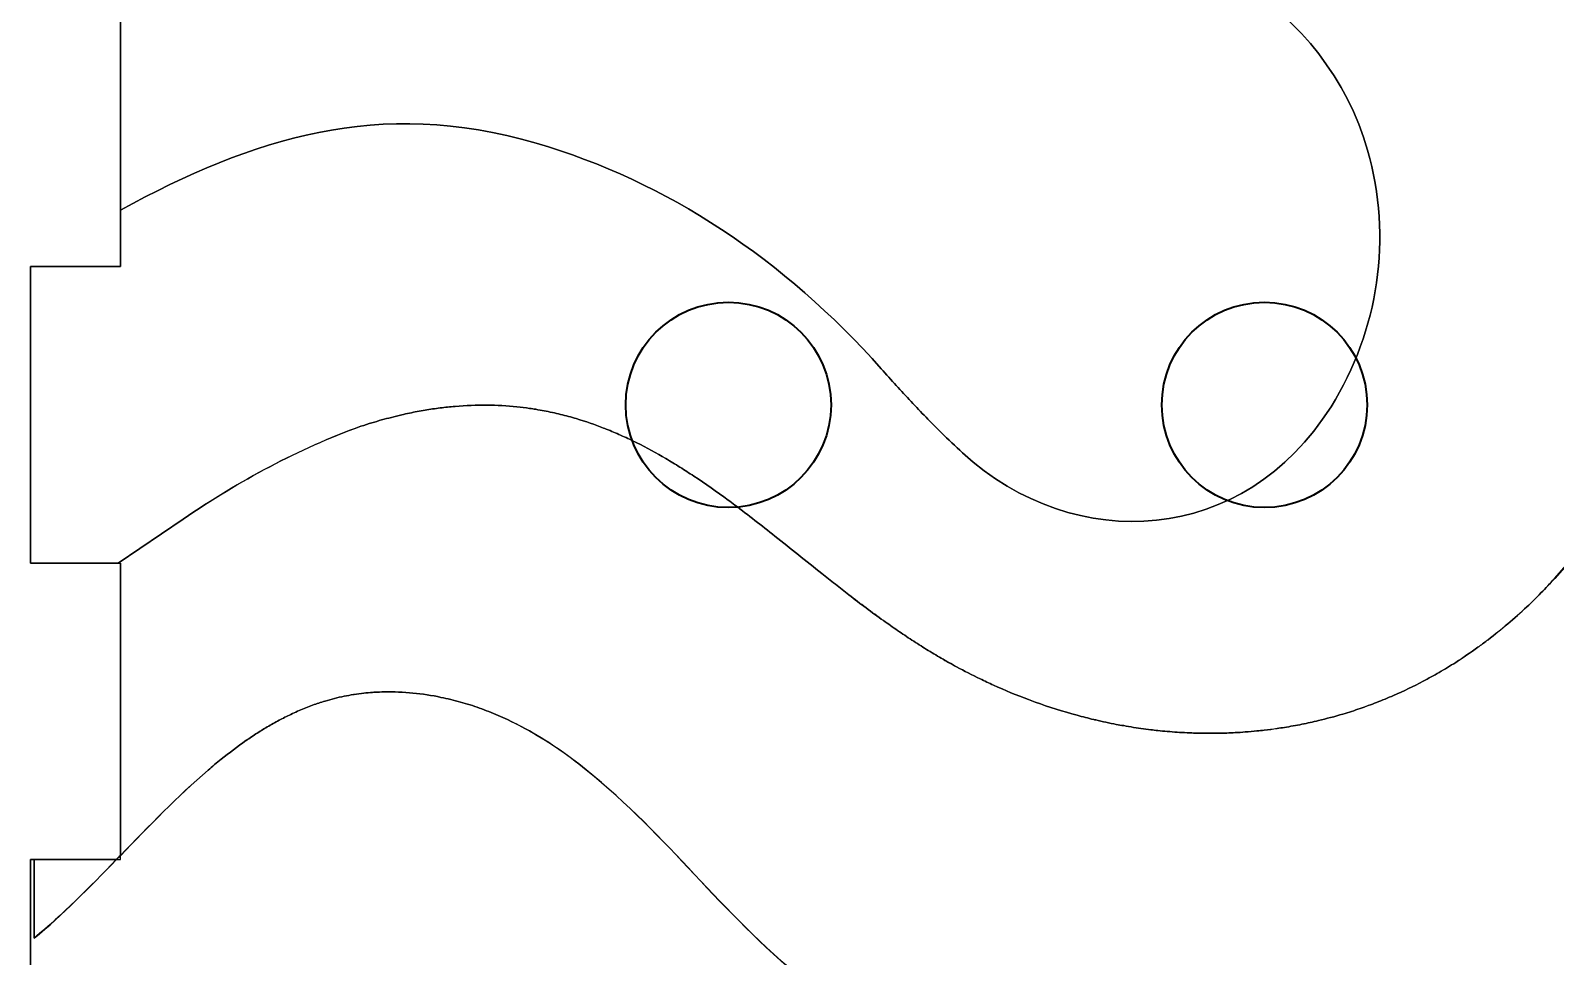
# Model space of a CAD drawing. Header units: millimetres. Extents: x 14 to 1319, y 14 to 743.
# Drawn here: x 670.7 to 911.3, y 180.7 to 326.9 of the extents above; entities that cross this region are included whole.
import ezdxf

# ---------------------------------------------------------------- set-up
doc = ezdxf.new("R2010")
doc.units = ezdxf.units.MM
doc.layers.add('Layer 1', color=7, linetype='Continuous')

msp = doc.modelspace()

# ---------------------------------------------------------------- linework, layer by layer
at = {"layer": 'Layer 1', "color": 1, "lineweight": 25, "true_color": 0xff0000}
for p, q in [((684.86, 289.58), (684.86, 336.38)), ((670.68, 289.58), (684.86, 289.58)), ((670.68, 242.78), (670.68, 289.58)), ((684.86, 242.78), (670.68, 242.78)), ((684.86, 195.98), (684.86, 242.78)), ((670.68, 195.98), (684.86, 195.98)), ((670.68, 149.17), (670.68, 195.98))]:
    msp.add_line(p, q, dxfattribs=at)
at = {"layer": 'Layer 1', "color": 250, "lineweight": 35, "true_color": 0x231f20}
for centre in [(780.82, 267.76), (865.42, 267.76), (865.42, 267.76)]:
    msp.add_circle(centre, 16.2, dxfattribs=at)
at = {"layer": 'Layer 1'}
for points, knots in [([(963.95, 426.47), (963.5, 426.05), (963.05, 425.61), (962.6, 425.16), (943.95, 406.46), (936.8, 377.36), (944.2, 349.94), (955.45, 308.27), (979.88, 305.16), (998.25, 280.31), (1006.37, 269.33), (1010.46, 256.15), (1009.88, 241.48), (1008.63, 209.9), (989.77, 176.72), (970.69, 155.5), (949.33, 131.75), (919.46, 113.97), (903.58, 84.45), (895.83, 70.03), (892.69, 53.22), (895.3, 36.41), (895.73, 33.63), (896.35, 30.95), (897.1, 28.35)], [201, 201, 201, 201, 202, 202, 202, 203, 203, 203, 204, 204, 204, 205, 205, 205, 206, 206, 206, 207, 207, 207, 208, 208, 208, 209, 209, 209, 209]), ([(897.12, 28.35), (896.37, 30.95), (895.75, 33.63), (895.32, 36.41), (892.72, 53.22), (895.86, 70.03), (903.61, 84.45), (919.49, 113.97), (949.36, 131.75), (970.71, 155.5), (989.79, 176.72), (1008.66, 209.9), (1009.91, 241.48), (1010.49, 256.15), (1006.4, 269.33), (998.28, 280.31), (979.91, 305.16), (955.47, 308.27), (944.23, 349.94), (936.83, 377.35), (943.98, 406.45), (962.62, 425.16), (963.06, 425.61), (963.51, 426.04), (963.95, 426.47)], [448, 448, 448, 448, 449, 449, 449, 450, 450, 450, 451, 451, 451, 452, 452, 452, 453, 453, 453, 454, 454, 454, 455, 455, 455, 456, 456, 456, 456]), ([(831.03, 339.51), (851.73, 345.23), (875.28, 330.4), (881.69, 307.96), (885.62, 294.18), (883.44, 279.48), (875.92, 267.47), (862.28, 245.68), (835.54, 243.91), (817.77, 260.21), (816.62, 261.27), (815.51, 262.32), (814.42, 263.38), (812.8, 264.99), (811.22, 266.61), (809.65, 268.28), (808.87, 269.12), (808.09, 269.97), (807.3, 270.83)], [178, 178, 178, 178, 179, 179, 179, 180, 180, 180, 181, 181, 181, 182, 182, 182, 183, 183, 183, 184, 184, 184, 184]), ([(910.14, 239.2), (910.49, 239.59), (910.85, 239.97), (911.2, 240.36), (927.88, 258.74), (932.82, 286.12), (923.66, 310.67), (918.11, 325.55), (908.9, 337.86), (897.06, 346.49)], [284, 284, 284, 284, 285, 285, 285, 286, 286, 286, 287, 287, 287, 287]), ([(897.09, 346.49), (908.93, 337.85), (918.14, 325.55), (923.69, 310.67), (932.85, 286.12), (927.91, 258.74), (911.22, 240.36)], [46, 46, 46, 46, 47, 47, 47, 48, 48, 48, 48]), ([(804.93, 273.47), (789.66, 290.68), (771.14, 303.05), (750.48, 309.07), (725.54, 316.34), (705.82, 309.85), (684.86, 298.52)], [185, 185, 185, 185, 186, 186, 186, 187, 187, 187, 187]), ([(684.86, 298.52), (705.82, 309.85), (725.54, 316.34), (750.48, 309.07), (771.14, 303.05), (789.66, 290.68), (804.93, 273.47)], [111, 111, 111, 111, 112, 112, 112, 113, 113, 113, 113]), ([(807.3, 270.83), (808.09, 269.97), (808.87, 269.12), (809.65, 268.28), (811.22, 266.61), (812.8, 264.99), (814.42, 263.38), (815.51, 262.32), (816.62, 261.27), (817.77, 260.21), (835.54, 243.91), (862.28, 245.68), (875.92, 267.47), (883.44, 279.48), (885.62, 294.18), (881.69, 307.96)], [114, 114, 114, 114, 115, 115, 115, 116, 116, 116, 117, 117, 117, 118, 118, 118, 119, 119, 119, 119]), ([(731.71, 266.71), (732.13, 266.78), (732.54, 266.86), (732.95, 266.93), (733.75, 267.06), (734.55, 267.18), (735.33, 267.28)], [199, 199, 199, 199, 200, 200, 200, 201, 201, 201, 201]), ([(735.33, 267.28), (734.55, 267.18), (733.75, 267.06), (732.95, 266.93), (732.54, 266.86), (732.13, 266.78), (731.71, 266.71)], [132, 132, 132, 132, 133, 133, 133, 134, 134, 134, 134]), ([(737.69, 267.53), (741.09, 267.82), (744.33, 267.78), (747.43, 267.46), (748.11, 267.39), (748.78, 267.31), (749.44, 267.21), (749.77, 267.16), (750.1, 267.11), (750.43, 267.06)], [204, 204, 204, 204, 205, 205, 205, 206, 206, 206, 207, 207, 207, 207]), ([(750.43, 267.06), (750.1, 267.11), (749.77, 267.16), (749.44, 267.21), (748.78, 267.31), (748.11, 267.39), (747.43, 267.46), (744.33, 267.78), (741.09, 267.82), (737.69, 267.53)], [126, 126, 126, 126, 127, 127, 127, 128, 128, 128, 129, 129, 129, 129]), ([(731.71, 266.71), (730.9, 266.55), (730.09, 266.38), (729.26, 266.19), (728.72, 266.07), (728.18, 265.94), (727.63, 265.79), (727.12, 265.66), (726.61, 265.52), (726.09, 265.38)], [134, 134, 134, 134, 135, 135, 135, 136, 136, 136, 137, 137, 137, 137]), ([(726.09, 265.38), (726.61, 265.52), (727.12, 265.66), (727.63, 265.79), (728.18, 265.94), (728.72, 266.07), (729.26, 266.19)], [196, 196, 196, 196, 197, 197, 197, 198, 198, 198, 198]), ([(753.04, 266.56), (753.47, 266.46), (753.89, 266.37), (754.32, 266.26), (755.16, 266.05), (755.99, 265.83), (756.82, 265.59), (758.28, 265.15), (759.72, 264.65), (761.13, 264.1), (761.38, 264), (761.63, 263.9), (761.87, 263.8)], [209, 209, 209, 209, 210, 210, 210, 211, 211, 211, 212, 212, 212, 213, 213, 213, 213]), ([(761.87, 263.8), (761.63, 263.9), (761.38, 264), (761.13, 264.1), (759.72, 264.65), (758.28, 265.15), (756.82, 265.59), (755.99, 265.83), (755.16, 266.05), (754.32, 266.26), (753.89, 266.37), (753.47, 266.46), (753.04, 266.56)], [120, 120, 120, 120, 121, 121, 121, 122, 122, 122, 123, 123, 123, 124, 124, 124, 124]), ([(761.87, 263.8), (762.23, 263.66), (762.59, 263.51), (762.96, 263.35), (763.33, 263.19), (763.71, 263.02), (764.09, 262.85)], [213, 213, 213, 213, 214, 214, 214, 215, 215, 215, 215]), ([(764.09, 262.85), (763.71, 263.02), (763.33, 263.19), (762.96, 263.35), (762.59, 263.51), (762.23, 263.66), (761.87, 263.8)], [118, 118, 118, 118, 119, 119, 119, 120, 120, 120, 120]), ([(764.09, 262.85), (764.85, 262.51), (765.61, 262.15), (766.36, 261.78), (767.92, 261), (769.45, 260.17), (770.95, 259.28), (771.7, 258.85), (772.43, 258.4), (773.16, 257.94)], [215, 215, 215, 215, 216, 216, 216, 217, 217, 217, 218, 218, 218, 218]), ([(773.16, 257.94), (772.43, 258.4), (771.7, 258.85), (770.95, 259.28), (769.45, 260.17), (767.92, 261), (766.36, 261.78), (765.61, 262.15), (764.85, 262.51), (764.09, 262.85)], [115, 115, 115, 115, 116, 116, 116, 117, 117, 117, 118, 118, 118, 118]), ([(773.18, 257.93), (773.91, 257.47), (774.63, 257.01), (775.35, 256.53), (777.18, 255.33), (778.98, 254.06), (780.76, 252.74), (781.12, 252.48), (781.47, 252.22), (781.83, 251.95), (783.96, 250.36), (786.07, 248.72), (788.17, 247.04), (790.63, 245.09), (793.09, 243.1), (795.57, 241.13)], [219, 219, 219, 219, 220, 220, 220, 221, 221, 221, 222, 222, 222, 223, 223, 223, 224, 224, 224, 224]), ([(795.57, 241.13), (793.09, 243.1), (790.63, 245.09), (788.17, 247.04), (786.07, 248.72), (783.96, 250.36), (781.83, 251.95), (781.47, 252.22), (781.12, 252.48), (780.76, 252.74), (778.98, 254.06), (777.18, 255.33), (775.35, 256.53), (774.63, 257.01), (773.91, 257.47), (773.18, 257.93)], [109, 109, 109, 109, 110, 110, 110, 111, 111, 111, 112, 112, 112, 113, 113, 113, 114, 114, 114, 114]), ([(807.53, 232.15), (806.78, 232.67), (806.04, 233.19), (805.3, 233.71), (803.45, 235.03), (801.64, 236.39), (799.84, 237.78), (799.48, 238.05), (799.13, 238.33), (798.77, 238.61)], [104, 104, 104, 104, 105, 105, 105, 106, 106, 106, 107, 107, 107, 107]), ([(911.22, 240.36), (910.86, 239.97), (910.5, 239.58), (910.14, 239.2), (909.79, 238.82), (909.43, 238.45), (909.06, 238.08), (908.33, 237.33), (907.59, 236.6), (906.83, 235.9), (905.84, 234.96), (904.84, 234.06), (903.82, 233.19)], [48, 48, 48, 48, 49, 49, 49, 50, 50, 50, 51, 51, 51, 52, 52, 52, 52]), ([(903.82, 233.19), (904.84, 234.07), (905.84, 234.97), (906.83, 235.9), (907.59, 236.6), (908.33, 237.33), (909.06, 238.08), (909.43, 238.45), (909.79, 238.82), (910.14, 239.2)], [281, 281, 281, 281, 282, 282, 282, 283, 283, 283, 284, 284, 284, 284]), ([(799.84, 237.78), (801.63, 236.38), (803.45, 235.02), (805.3, 233.71), (806.04, 233.19), (806.78, 232.67), (807.53, 232.15)], [227, 227, 227, 227, 228, 228, 228, 229, 229, 229, 229]), ([(807.53, 232.15), (807.9, 231.9), (808.28, 231.64), (808.65, 231.39), (809.4, 230.87), (810.16, 230.38), (810.93, 229.9), (811.69, 229.41), (812.47, 228.93), (813.24, 228.47), (813.63, 228.23), (814.02, 228), (814.42, 227.78)], [229, 229, 229, 229, 230, 230, 230, 231, 231, 231, 232, 232, 232, 233, 233, 233, 233]), ([(814.42, 227.78), (814.02, 228), (813.63, 228.23), (813.24, 228.47), (812.47, 228.93), (811.69, 229.41), (810.93, 229.9), (810.16, 230.38), (809.4, 230.87), (808.65, 231.39), (808.28, 231.64), (807.9, 231.9), (807.53, 232.15)], [100, 100, 100, 100, 101, 101, 101, 102, 102, 102, 103, 103, 103, 104, 104, 104, 104]), ([(899.29, 229.63), (899.77, 229.98), (900.24, 230.33), (900.71, 230.69), (901.76, 231.49), (902.79, 232.33), (903.81, 233.19)], [278, 278, 278, 278, 279, 279, 279, 280, 280, 280, 280]), ([(903.81, 233.19), (902.79, 232.32), (901.76, 231.49), (900.71, 230.69), (900.24, 230.33), (899.77, 229.98), (899.29, 229.63)], [53, 53, 53, 53, 54, 54, 54, 55, 55, 55, 55]), ([(892.99, 225.54), (893.87, 226.04), (894.74, 226.57), (895.61, 227.12), (896.78, 227.88), (897.95, 228.68), (899.1, 229.5)], [275, 275, 275, 275, 276, 276, 276, 277, 277, 277, 277]), ([(899.1, 229.5), (897.95, 228.67), (896.79, 227.88), (895.61, 227.12), (894.74, 226.57), (893.87, 226.04), (892.99, 225.54)], [56, 56, 56, 56, 57, 57, 57, 58, 58, 58, 58]), ([(814.42, 227.78), (814.8, 227.54), (815.19, 227.32), (815.58, 227.1), (815.99, 226.87), (816.4, 226.65), (816.81, 226.43)], [233, 233, 233, 233, 234, 234, 234, 235, 235, 235, 235]), ([(820.54, 224.52), (821.25, 224.18), (821.95, 223.85), (822.66, 223.53), (824.48, 222.7), (826.32, 221.94), (828.18, 221.24)], [238, 238, 238, 238, 239, 239, 239, 240, 240, 240, 240]), ([(828.18, 221.24), (826.32, 221.94), (824.48, 222.7), (822.66, 223.53), (821.95, 223.85), (821.25, 224.18), (820.54, 224.52)], [93, 93, 93, 93, 94, 94, 94, 95, 95, 95, 95]), ([(885.78, 221.89), (887.37, 222.58), (888.93, 223.33), (890.48, 224.15), (890.9, 224.37), (891.32, 224.6), (891.74, 224.83)], [272, 272, 272, 272, 273, 273, 273, 274, 274, 274, 274]), ([(717.16, 221.01), (718.15, 221.3), (719.15, 221.56), (720.17, 221.77), (720.67, 221.87), (721.17, 221.96), (721.68, 222.04)], [160, 160, 160, 160, 161, 161, 161, 162, 162, 162, 162]), ([(721.68, 222.04), (721.17, 221.96), (720.67, 221.87), (720.17, 221.77), (719.15, 221.57), (718.15, 221.31), (717.16, 221.01)], [58, 58, 58, 58, 59, 59, 59, 60, 60, 60, 60]), ([(724.66, 222.38), (724.79, 222.39), (724.92, 222.4), (725.06, 222.41), (725.53, 222.44), (726.02, 222.45), (726.5, 222.46)], [165, 165, 165, 165, 166, 166, 166, 167, 167, 167, 167]), ([(726.5, 222.46), (726.02, 222.45), (725.53, 222.44), (725.06, 222.41), (724.92, 222.4), (724.79, 222.39), (724.66, 222.38)], [53, 53, 53, 53, 54, 54, 54, 55, 55, 55, 55]), ([(726.5, 222.46), (729.55, 222.5), (732.54, 222.21), (735.46, 221.6), (735.97, 221.5), (736.49, 221.39), (737, 221.26)], [167, 167, 167, 167, 168, 168, 168, 169, 169, 169, 169]), ([(737, 221.26), (736.49, 221.38), (735.98, 221.49), (735.46, 221.6), (732.54, 222.21), (729.55, 222.5), (726.5, 222.46)], [51, 51, 51, 51, 52, 52, 52, 53, 53, 53, 53]), ([(706.47, 215.96), (707.07, 216.34), (707.67, 216.72), (708.28, 217.07), (708.89, 217.43), (709.51, 217.77), (710.13, 218.1), (710.75, 218.42), (711.38, 218.73), (712.01, 219.03), (712.71, 219.36), (713.42, 219.67), (714.13, 219.95)], [153, 153, 153, 153, 154, 154, 154, 155, 155, 155, 156, 156, 156, 157, 157, 157, 157]), ([(714.13, 219.95), (713.42, 219.67), (712.71, 219.36), (712.01, 219.03), (711.38, 218.73), (710.75, 218.42), (710.13, 218.1), (709.51, 217.77), (708.89, 217.43), (708.28, 217.07), (707.67, 216.72), (707.07, 216.34), (706.47, 215.96)], [63, 63, 63, 63, 64, 64, 64, 65, 65, 65, 66, 66, 66, 67, 67, 67, 67]), ([(714.13, 219.95), (714.49, 220.09), (714.85, 220.23), (715.21, 220.36), (715.85, 220.59), (716.49, 220.8), (717.14, 221.01)], [157, 157, 157, 157, 158, 158, 158, 159, 159, 159, 159]), ([(717.14, 221.01), (716.49, 220.8), (715.85, 220.59), (715.21, 220.36), (714.85, 220.23), (714.49, 220.09), (714.13, 219.95)], [61, 61, 61, 61, 62, 62, 62, 63, 63, 63, 63]), ([(737.01, 221.26), (738.03, 221.01), (739.04, 220.73), (740.04, 220.41), (741.04, 220.09), (742.03, 219.74), (743.01, 219.35), (744.98, 218.59), (746.91, 217.68), (748.8, 216.64), (752.12, 214.84), (755.32, 212.66), (758.39, 210.17), (771.65, 199.4), (779.26, 187.97), (792.78, 176.91), (794.11, 175.82), (795.46, 174.81), (796.83, 173.88), (797.29, 173.57), (797.76, 173.27), (798.22, 172.97)], [170, 170, 170, 170, 171, 171, 171, 172, 172, 172, 173, 173, 173, 174, 174, 174, 175, 175, 175, 176, 176, 176, 177, 177, 177, 177]), ([(798.22, 172.97), (797.76, 173.27), (797.29, 173.57), (796.83, 173.88), (795.44, 174.81), (794.08, 175.82), (792.75, 176.91), (779.24, 187.97), (771.63, 199.4), (758.36, 210.17), (755.3, 212.65), (752.1, 214.83), (748.8, 216.64), (746.91, 217.67), (744.98, 218.57), (743.01, 219.35), (742.03, 219.73), (741.04, 220.09), (740.04, 220.41), (739.04, 220.73), (738.03, 221.01), (737.01, 221.26)], [43, 43, 43, 43, 44, 44, 44, 45, 45, 45, 46, 46, 46, 47, 47, 47, 48, 48, 48, 49, 49, 49, 50, 50, 50, 50]), ([(828.18, 221.24), (828.53, 221.11), (828.88, 220.98), (829.24, 220.85), (831.43, 220.07), (833.64, 219.37), (835.86, 218.77), (836.73, 218.53), (837.6, 218.31), (838.47, 218.1)], [240, 240, 240, 240, 241, 241, 241, 242, 242, 242, 243, 243, 243, 243]), ([(838.47, 218.1), (837.6, 218.31), (836.73, 218.53), (835.86, 218.77), (833.64, 219.37), (831.43, 220.07), (829.24, 220.85), (828.88, 220.98), (828.53, 221.11), (828.18, 221.24)], [90, 90, 90, 90, 91, 91, 91, 92, 92, 92, 93, 93, 93, 93]), ([(881.8, 220.3), (881.37, 220.14), (880.94, 219.98), (880.52, 219.84), (879.61, 219.52), (878.7, 219.23), (877.79, 218.97)], [64, 64, 64, 64, 65, 65, 65, 66, 66, 66, 66]), ([(868.57, 216.86), (869.49, 217), (870.41, 217.16), (871.33, 217.35), (871.77, 217.44), (872.2, 217.53), (872.63, 217.63)], [263, 263, 263, 263, 264, 264, 264, 265, 265, 265, 265]), ([(698.7, 210.11), (699.39, 210.69), (700.08, 211.27), (700.77, 211.83), (702.05, 212.86), (703.35, 213.85), (704.68, 214.77)], [149, 149, 149, 149, 150, 150, 150, 151, 151, 151, 151]), ([(704.68, 214.77), (703.35, 213.85), (702.05, 212.86), (700.77, 211.83), (700.08, 211.27), (699.39, 210.69), (698.7, 210.11)], [69, 69, 69, 69, 70, 70, 70, 71, 71, 71, 71]), ([(847.46, 216.49), (847.84, 216.45), (848.22, 216.4), (848.6, 216.36), (849.09, 216.31), (849.59, 216.26), (850.08, 216.22), (851.12, 216.13), (852.16, 216.06), (853.2, 216.01), (853.54, 215.99), (853.87, 215.98), (854.2, 215.97)], [249, 249, 249, 249, 250, 250, 250, 251, 251, 251, 252, 252, 252, 253, 253, 253, 253]), ([(854.2, 215.97), (853.87, 215.98), (853.54, 215.99), (853.2, 216.01), (852.16, 216.06), (851.12, 216.13), (850.08, 216.22), (849.59, 216.26), (849.09, 216.31), (848.6, 216.36), (848.22, 216.4), (847.84, 216.45), (847.46, 216.49)], [80, 80, 80, 80, 81, 81, 81, 82, 82, 82, 83, 83, 83, 84, 84, 84, 84]), ([(854.2, 215.97), (854.53, 215.95), (854.87, 215.95), (855.2, 215.94), (855.73, 215.93), (856.25, 215.92), (856.78, 215.92), (857.3, 215.92), (857.82, 215.93), (858.35, 215.94)], [253, 253, 253, 253, 254, 254, 254, 255, 255, 255, 256, 256, 256, 256]), ([(858.35, 215.94), (857.82, 215.93), (857.3, 215.92), (856.78, 215.92), (856.25, 215.92), (855.73, 215.93), (855.2, 215.94), (854.87, 215.95), (854.53, 215.95), (854.2, 215.97)], [77, 77, 77, 77, 78, 78, 78, 79, 79, 79, 80, 80, 80, 80]), ([(684.86, 196.64), (684.64, 196.42), (684.43, 196.2), (684.21, 195.98), (679.96, 191.6), (675.72, 187.29), (671.28, 183.6)], [72, 72, 72, 72, 73, 73, 73, 74, 74, 74, 74]), ([(671.28, 183.57), (675.73, 187.27), (679.98, 191.59), (684.24, 195.98), (684.45, 196.19), (684.65, 196.4), (684.86, 196.61)], [146, 146, 146, 146, 147, 147, 147, 148, 148, 148, 148])]:
    msp.add_open_spline(points, degree=3, knots=knots, dxfattribs=at)
for points in [[(881.69, 307.96), (875.28, 330.4), (851.73, 345.23), (831.03, 339.51)], [(684.86, 333.06), (684.86, 333.06), (684.86, 298.52), (684.86, 298.52)], [(684.86, 298.52), (684.86, 298.52), (684.86, 289.58), (684.86, 289.58)], [(670.68, 289.58), (670.68, 289.58), (670.68, 242.78), (670.68, 242.78)], [(684.86, 289.58), (684.86, 289.58), (670.68, 289.58), (670.68, 289.58)], [(807.3, 270.83), (806.52, 271.69), (805.73, 272.57), (804.93, 273.47)], [(804.93, 273.47), (805.73, 272.57), (806.52, 271.69), (807.3, 270.83)], [(735.33, 267.28), (735.34, 267.28), (735.34, 267.28), (735.34, 267.28)], [(735.34, 267.28), (735.34, 267.28), (735.34, 267.28), (735.33, 267.28)], [(735.34, 267.28), (736.13, 267.38), (736.9, 267.46), (737.67, 267.53)], [(737.67, 267.53), (736.9, 267.46), (736.13, 267.38), (735.34, 267.28)], [(737.67, 267.53), (737.68, 267.53), (737.68, 267.53), (737.69, 267.53)], [(737.69, 267.53), (737.68, 267.53), (737.68, 267.53), (737.67, 267.53)], [(722.83, 264.39), (723.41, 264.58), (723.99, 264.77), (724.57, 264.94)], [(724.57, 264.94), (723.99, 264.77), (723.41, 264.58), (722.83, 264.39)], [(724.57, 264.94), (725.08, 265.09), (725.59, 265.24), (726.09, 265.38)], [(726.09, 265.38), (725.59, 265.24), (725.08, 265.09), (724.57, 264.94)], [(729.26, 266.19), (730.09, 266.39), (730.9, 266.56), (731.71, 266.71)], [(750.43, 267.06), (750.44, 267.06), (750.44, 267.06), (750.44, 267.06)], [(750.44, 267.06), (750.44, 267.06), (750.44, 267.06), (750.43, 267.06)], [(750.44, 267.06), (751.32, 266.91), (752.18, 266.75), (753.04, 266.56)], [(753.04, 266.56), (752.18, 266.74), (751.32, 266.91), (750.44, 267.06)], [(694.75, 249.74), (703.76, 255.86), (712.88, 260.79), (722.81, 264.39)], [(722.83, 264.39), (712.91, 260.79), (703.79, 255.86), (694.78, 249.74)], [(722.81, 264.39), (722.82, 264.39), (722.82, 264.39), (722.83, 264.39)], [(773.16, 257.94), (773.16, 257.94), (773.17, 257.94), (773.18, 257.93)], [(773.18, 257.93), (773.17, 257.94), (773.16, 257.94), (773.16, 257.94)], [(684.5, 242.78), (684.5, 242.78), (694.75, 249.74), (694.75, 249.74)], [(694.78, 249.74), (694.78, 249.74), (684.53, 242.78), (684.53, 242.78)], [(670.68, 242.78), (670.68, 242.78), (684.5, 242.78), (684.5, 242.78)], [(684.53, 242.78), (684.53, 242.78), (684.86, 242.78), (684.86, 242.78)], [(684.86, 242.78), (684.86, 242.78), (684.86, 196.64), (684.86, 196.64)], [(795.57, 241.13), (795.92, 240.85), (796.27, 240.57), (796.63, 240.29)], [(796.63, 240.29), (796.27, 240.57), (795.92, 240.85), (795.57, 241.13)], [(796.63, 240.29), (797.34, 239.73), (798.05, 239.17), (798.77, 238.61)], [(798.77, 238.61), (798.05, 239.17), (797.34, 239.73), (796.63, 240.29)], [(798.77, 238.61), (799.13, 238.33), (799.48, 238.05), (799.84, 237.78)], [(903.81, 233.19), (903.82, 233.19), (903.82, 233.19), (903.82, 233.19)], [(903.82, 233.19), (903.82, 233.19), (903.82, 233.19), (903.81, 233.19)], [(899.1, 229.5), (899.17, 229.54), (899.23, 229.58), (899.29, 229.63)], [(899.29, 229.63), (899.23, 229.58), (899.17, 229.54), (899.1, 229.5)], [(815.6, 227.1), (815.2, 227.32), (814.81, 227.55), (814.42, 227.78)], [(816.81, 226.43), (816.4, 226.65), (816, 226.87), (815.6, 227.1)], [(816.81, 226.43), (816.81, 226.43), (816.82, 226.43), (816.83, 226.42)], [(816.83, 226.42), (816.82, 226.43), (816.81, 226.43), (816.81, 226.43)], [(816.83, 226.42), (818.05, 225.75), (819.28, 225.12), (820.53, 224.52)], [(820.53, 224.52), (819.29, 225.13), (818.05, 225.76), (816.83, 226.42)], [(820.53, 224.52), (820.54, 224.52), (820.54, 224.52), (820.54, 224.52)], [(820.54, 224.52), (820.54, 224.52), (820.54, 224.52), (820.53, 224.52)], [(890.48, 224.15), (888.93, 223.33), (887.37, 222.58), (885.78, 221.89)], [(891.74, 224.83), (891.32, 224.59), (890.9, 224.37), (890.48, 224.15)], [(891.74, 224.83), (892.16, 225.06), (892.57, 225.29), (892.99, 225.54)], [(892.99, 225.54), (892.57, 225.29), (892.16, 225.06), (891.74, 224.83)], [(721.68, 222.04), (721.7, 222.05), (721.73, 222.05), (721.75, 222.05)], [(721.75, 222.05), (721.73, 222.05), (721.7, 222.05), (721.68, 222.04)], [(721.75, 222.05), (722.26, 222.14), (722.77, 222.2), (723.28, 222.26)], [(723.28, 222.26), (722.77, 222.2), (722.26, 222.14), (721.75, 222.05)], [(723.28, 222.26), (723.74, 222.31), (724.2, 222.35), (724.66, 222.38)], [(724.66, 222.38), (724.2, 222.35), (723.74, 222.31), (723.28, 222.26)], [(884.45, 221.33), (884.9, 221.51), (885.34, 221.7), (885.78, 221.89)], [(885.78, 221.89), (885.34, 221.7), (884.9, 221.51), (884.45, 221.33)], [(717.14, 221.01), (717.15, 221), (717.16, 221), (717.16, 221.01)], [(717.16, 221.01), (717.16, 221), (717.15, 221), (717.14, 221.01)], [(737, 221.26), (737.01, 221.26), (737.01, 221.26), (737.01, 221.26)], [(737.01, 221.26), (737.01, 221.26), (737.01, 221.26), (737, 221.26)], [(877.79, 218.97), (878.7, 219.23), (879.61, 219.52), (880.52, 219.84)], [(880.52, 219.84), (880.95, 219.99), (881.38, 220.14), (881.8, 220.3)], [(881.8, 220.3), (882.24, 220.45), (882.67, 220.62), (883.11, 220.79)], [(883.11, 220.79), (882.67, 220.62), (882.24, 220.45), (881.8, 220.3)], [(883.11, 220.79), (883.56, 220.96), (884, 221.14), (884.45, 221.33)], [(884.45, 221.33), (884, 221.14), (883.56, 220.96), (883.11, 220.79)], [(838.47, 218.1), (838.57, 218.08), (838.67, 218.05), (838.78, 218.03)], [(838.78, 218.03), (838.67, 218.05), (838.57, 218.08), (838.47, 218.1)], [(838.78, 218.03), (839.32, 217.9), (839.86, 217.78), (840.41, 217.67)], [(840.41, 217.67), (839.86, 217.78), (839.32, 217.9), (838.78, 218.03)], [(840.41, 217.67), (840.95, 217.55), (841.49, 217.44), (842.04, 217.34)], [(842.04, 217.34), (841.49, 217.44), (840.95, 217.55), (840.41, 217.67)], [(842.04, 217.34), (842.42, 217.26), (842.81, 217.19), (843.2, 217.13)], [(843.2, 217.13), (842.81, 217.19), (842.42, 217.26), (842.04, 217.34)], [(843.2, 217.13), (844.24, 216.94), (845.28, 216.78), (846.32, 216.64)], [(846.32, 216.64), (845.28, 216.78), (844.24, 216.94), (843.2, 217.13)], [(846.32, 216.64), (846.32, 216.64), (847.46, 216.49), (847.46, 216.49)], [(847.46, 216.49), (847.46, 216.49), (846.32, 216.64), (846.32, 216.64)], [(865.38, 216.41), (866.06, 216.49), (866.74, 216.58), (867.41, 216.68)], [(867.41, 216.68), (866.73, 216.57), (866.06, 216.49), (865.38, 216.41)], [(867.41, 216.68), (867.8, 216.73), (868.18, 216.79), (868.57, 216.86)], [(868.57, 216.86), (868.18, 216.79), (867.8, 216.73), (867.41, 216.68)], [(871.33, 217.35), (870.41, 217.16), (869.49, 217), (868.57, 216.86)], [(872.63, 217.63), (872.19, 217.52), (871.76, 217.43), (871.33, 217.35)], [(872.63, 217.63), (873.06, 217.72), (873.5, 217.82), (873.93, 217.93)], [(873.93, 217.93), (873.5, 217.82), (873.06, 217.72), (872.63, 217.63)], [(873.93, 217.93), (875.22, 218.23), (876.51, 218.58), (877.79, 218.97)], [(877.79, 218.97), (876.51, 218.58), (875.22, 218.23), (873.93, 217.93)], [(704.68, 214.77), (704.68, 214.77), (704.69, 214.77), (704.69, 214.77)], [(704.69, 214.77), (704.69, 214.77), (704.68, 214.77), (704.68, 214.77)], [(704.69, 214.77), (705.28, 215.18), (705.87, 215.58), (706.47, 215.96)], [(706.47, 215.96), (705.87, 215.58), (705.28, 215.18), (704.69, 214.77)], [(858.35, 215.94), (858.72, 215.94), (859.1, 215.95), (859.47, 215.97)], [(859.47, 215.97), (859.1, 215.95), (858.72, 215.94), (858.35, 215.94)], [(859.47, 215.97), (859.91, 215.98), (860.36, 216), (860.8, 216.03)], [(860.8, 216.03), (860.36, 216), (859.91, 215.98), (859.47, 215.97)], [(860.8, 216.03), (861.33, 216.05), (861.86, 216.09), (862.39, 216.13)], [(862.39, 216.13), (861.86, 216.09), (861.33, 216.05), (860.8, 216.03)], [(862.39, 216.13), (863.01, 216.17), (863.62, 216.23), (864.24, 216.29)], [(864.24, 216.29), (863.62, 216.23), (863.01, 216.17), (862.39, 216.13)], [(864.24, 216.29), (864.62, 216.32), (865, 216.37), (865.38, 216.41)], [(865.38, 216.41), (865, 216.37), (864.62, 216.32), (864.24, 216.29)], [(684.86, 196.61), (689.38, 201.27), (693.92, 205.99), (698.7, 210.11)], [(698.7, 210.11), (693.91, 206.02), (689.38, 201.3), (684.86, 196.64)], [(670.68, 195.98), (670.68, 195.98), (670.68, 149.17), (670.68, 149.17)], [(671.25, 195.98), (671.25, 195.98), (670.68, 195.98), (670.68, 195.98)], [(671.25, 183.57), (671.25, 183.57), (671.25, 195.98), (671.25, 195.98)], [(671.28, 195.98), (671.28, 195.98), (671.28, 183.57), (671.28, 183.57)], [(684.21, 195.98), (684.21, 195.98), (671.28, 195.98), (671.28, 195.98)], [(684.86, 196.64), (684.64, 196.42), (684.43, 196.2), (684.21, 195.98)], [(671.28, 183.6), (671.28, 183.6), (671.25, 183.57), (671.25, 183.57)]]:
    msp.add_open_spline(points, degree=3, dxfattribs=at)

doc.saveas('drawing.dxf')
